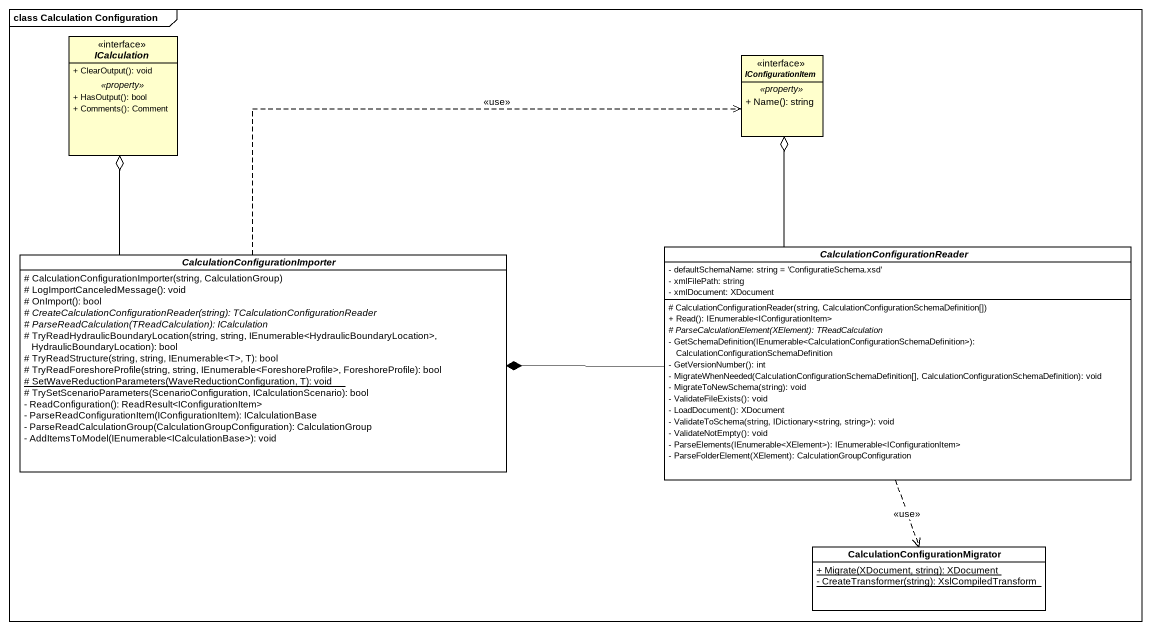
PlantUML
@startuml
mainframe class Calculation Configuration
hide circle
hide empty members
skinparam classAttributeIconSize 0
interface ICalculation {
  + ClearOutput(): void
  .. <<property>> ..
  + HasOutput(): bool
  + Comments(): Comment
}
interface IConfigurationItem {
  .. <<property>> ..
  + Name(): string
}
abstract class "CalculationConfigurationReader" as CalculationConfigurationRead #FFFFFF {
  - defaultSchemaName: string = 'ConfiguratieSchema.xsd'
  - xmlFilePath: string
  - xmlDocument: XDocument
  # CalculationConfigurationReader(string, CalculationConfigurationSchemaDefinition[])
  + Read(): IEnumerable<IConfigurationItem>
  {abstract} # ParseCalculationElement(XElement): TReadCalculation
  - GetSchemaDefinition(IEnumerable<CalculationConfigurationSchemaDefinition>): CalculationConfigurationSchemaDefinition
  - GetVersionNumber(): int
  - MigrateWhenNeeded(CalculationConfigurationSchemaDefinition[], CalculationConfigurationSchemaDefinition): void
  - MigrateToNewSchema(string): void
  - ValidateFileExists(): void
  - LoadDocument(): XDocument
  - ValidateToSchema(string, IDictionary<string, string>): void
  - ValidateNotEmpty(): void
  - ParseElements(IEnumerable<XElement>): IEnumerable<IConfigurationItem>
  - ParseFolderElement(XElement): CalculationGroupConfiguration
}
abstract class "CalculationConfigurationImporter" as CalculationConfigurationImpo #FFFFFF {
  # CalculationConfigurationImporter(string, CalculationGroup)
  # LogImportCanceledMessage(): void
  # OnImport(): bool
  {abstract} # CreateCalculationConfigurationReader(string): TCalculationConfigurationReader
  {abstract} # ParseReadCalculation(TReadCalculation): ICalculation
  # TryReadHydraulicBoundaryLocation(string, string, IEnumerable<HydraulicBoundaryLocation>, HydraulicBoundaryLocation): bool
  # TryReadStructure(string, string, IEnumerable<T>, T): bool
  # TryReadForeshoreProfile(string, string, IEnumerable<ForeshoreProfile>, ForeshoreProfile): bool
  {static} # SetWaveReductionParameters(WaveReductionConfiguration, T): void
  # TrySetScenarioParameters(ScenarioConfiguration, ICalculationScenario): bool
  - ReadConfiguration(): ReadResult<IConfigurationItem>
  - ParseReadConfigurationItem(IConfigurationItem): ICalculationBase
  - ParseReadCalculationGroup(CalculationGroupConfiguration): CalculationGroup
  - AddItemsToModel(IEnumerable<ICalculationBase>): void
}
class "CalculationConfigurationMigrator" as CalculationConfigurationMigr #FFFFFF {
  {static} + Migrate(XDocument, string): XDocument
  {static} - CreateTransformer(string): XslCompiledTransform
}
CalculationConfigurationRead -up-o IConfigurationItem
CalculationConfigurationRead -left-* CalculationConfigurationImpo
CalculationConfigurationRead ..> CalculationConfigurationMigr : <<use>>
CalculationConfigurationImpo -up-o ICalculation
CalculationConfigurationImpo .right.> IConfigurationItem : <<use>>
@enduml
